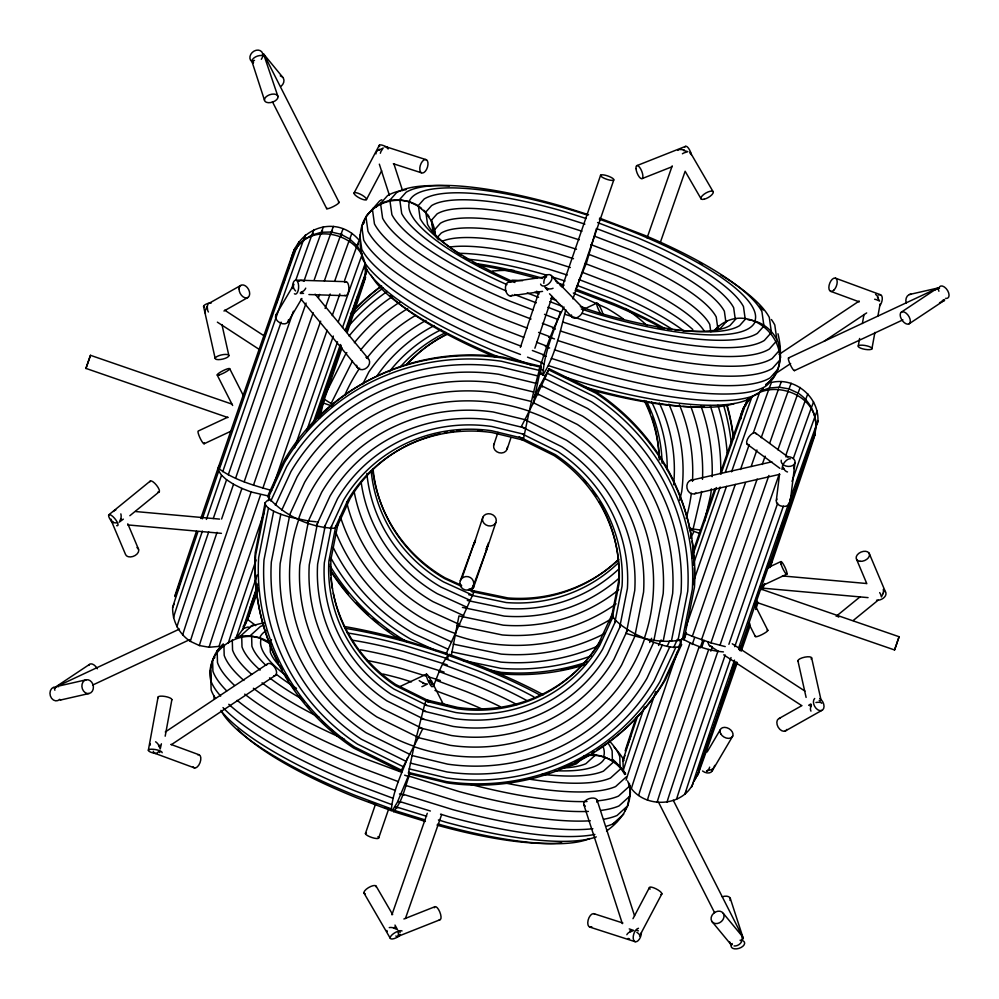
<?xml version="1.0" encoding="UTF-8"?>
<svg xmlns="http://www.w3.org/2000/svg" width="999" height="999" viewBox="0 0 999 999"><rect width="100%" height="100%" fill="white"/><g stroke="black" fill="none" stroke-linecap="round" stroke-linejoin="round"><path stroke-width="1.5" d="M344.205 626.473A192.57 47.877 19 0 1 400.786 639.135L447.24 653.483L447.989 658.841L403.983 645.242A172.839 42.969 19 0 0 347.302 632.941M673.226 800.199L743.318 938.298L742.344 939.622L741.782 935.801M161.401 743.805L160.265 748.925L158.092 744.18A7.018 3.909 56.3 0 0 155.594 741.782M321.803 406.506L321.778 406.893A181.668 0.949 -71 0 1 317.857 418.294M739.547 650.486A183.754 0.962 -71 0 1 740.571 647.514L738.598 648.189L750.461 613.723A193.656 1.011 -71 0 1 788.873 502.934M564.073 307.055C541.795 348.089 532.642 394.767 523.226 440.097L491.97 432.542A145.517 140.946 20.2 0 0 347.914 499.987L334.865 528.284C310.364 527.734 284.44 515.871 268.381 497.427L268.319 494.692L284.34 459.965A220.142 213.224 20.2 0 1 502.285 357.942L540.646 367.207L541.146 366.408L502.934 357.167A218.556 211.688 20.2 0 0 318.669 417.132M540.471 368.681L540.896 374.525L542.532 373.863A182.705 45.43 19 0 1 539.647 372.864M541.146 366.408L533.254 403.621M783.016 467.145L784.777 470.217A7.018 5.694 77.1 0 0 787.512 471.953M938.91 291.246A7.018 1.261 64.9 0 1 938.273 288.773L938.898 287.849A7.018 1.261 64.9 0 1 939.485 288.386M252.073 60.477L253.134 63.299M776.348 500.224L779.507 474.463M790.097 502.847L794.992 462.849M54.883 690.234A7.018 1.261 64.9 0 1 54.446 688.061L55.345 687.737M409.253 773.788L397.415 802.172L392.582 810.177L391.333 810.676C392.395 792.244 401.261 774.812 407.679 757.629M474.862 542.157L474.063 543.831M783.278 467.819L783.104 468.943L783.74 468.806M451.111 656.405L458.953 615.946L503.184 625.162A163.649 158.504 20.2 0 0 618.743 589.685M250.537 606.343C249.226 617.707 244.443 628.908 236.576 637.237A200.787 1.049 -71 0 1 257.18 574.999M740.521 419.418L741.495 413.286L747.602 399.225A191.483 0.999 -71 0 1 747.264 400.824M740.546 418.856C747.677 368.606 828.458 388.399 814.222 436.163A183.754 0.962 -71 0 1 772.202 561.513L770.104 564.36L767.894 565.272M679.495 639.922L681.543 644.767L679.77 646.665L663.786 681.306A219.131 212.25 20.2 0 1 446.853 782.866L408.579 773.613L408.554 772.464L413.961 746.665L424.55 704.982L455.806 712.537A145.517 140.946 20.2 0 0 599.875 645.104L612.924 616.795L612.337 613.848L599.338 642.02A143.931 139.41 20.2 0 1 456.855 708.716L425.749 701.198L424.95 703.721M207.193 306.193L207.642 310.339A7.018 4.645 60.6 0 0 208.429 311.988M630.157 785.464L630.357 792.881L627.597 804.869M175.849 595.491L176.311 592.732M250.487 607.23L249.076 615.496L245.105 623.975L246.528 620.042M361.725 228.858L362.187 226.136M760.014 391.346L769.317 388.024L771.44 382.467C794.892 376.76 819.317 397.09 817.906 421.191L815.883 426.448L814.247 436.101A183.754 0.962 -71 0 0 740.646 647.29M810.963 711.126A7.018 4.833 -56.9 0 1 810.451 708.229L811.438 704.894M155.045 753.396A7.018 1.911 10.4 0 1 148.351 750.261L158.067 697.177M165.185 736.201L171.878 699.625M858.253 345.966L859.627 338.474M862.362 323.501L864.01 314.51M871.902 348.876A7.018 1.911 10.4 0 0 862.587 345.192A7.018 1.911 10.4 0 0 860.738 348.201A7.018 1.911 10.4 0 0 871.902 348.876L874.912 332.392M877.934 315.909L880.119 303.921M120.092 520.841L121.091 517.432A7.018 4.783 -84.9 0 0 120.829 513.873M316.233 521.79L308.529 520.979L299.775 565.109A172.839 167.407 20.2 0 0 376.835 716.932L418.431 737.487L401.436 770.142L400.587 771.265L353.534 748.001A219.53 212.637 20.2 0 1 255.657 555.169L265.559 505.257L265.147 502.697L267.257 500.649L270.617 499.625M634.815 636.188L643.568 592.07A172.839 167.407 20.2 0 0 566.495 440.247L524.912 419.692L521.266 426.685L561.775 446.715A163.649 158.504 20.2 0 1 634.752 590.459L626.223 633.441C644.105 638.861 663.86 644.367 682.417 639.335L684.515 637.287L694.455 587.212A220.829 213.886 20.2 0 0 595.991 393.244L548.788 369.905L549.075 368.718L596.128 391.97A219.53 212.637 20.2 0 1 691.645 538.286M265.147 502.697L255.207 552.772A220.829 213.886 20.2 0 0 278.084 662.1M265.559 505.257L268.469 508.166L258.654 557.617A215.722 208.941 20.2 0 0 354.832 747.102L401.436 770.142M268.469 508.166L273.664 511.238L263.998 559.927A209.665 203.072 20.2 0 0 357.48 744.093L403.384 766.782M273.664 511.238L280.794 514.248L271.328 561.962A201.773 195.429 20.2 0 0 361.301 739.198L406.268 761.425M280.794 514.248L289.385 516.995L280.145 563.573A192.57 186.526 20.2 0 0 366.009 732.717L409.915 754.42M317.769 521.953L309.253 564.934A163.649 158.504 20.2 0 0 382.217 708.678L422.727 728.708L418.431 737.487M325.362 525.137L317.62 564.135A155.744 150.849 20.2 0 0 387.063 700.948L423.926 719.168M331.593 526.098L324.325 562.762A149.688 144.992 20.2 0 0 391.071 694.255L425.786 711.413M335.789 526.186L328.896 560.914A145.879 141.296 20.2 0 0 393.943 689.06L426.885 705.344M337.899 524.113L331.044 558.716A144.58 140.035 20.2 0 0 395.504 685.714L428.321 701.935M560.589 311.9C553.371 332.33 543.98 353.309 542.907 375.062L545.804 375.986M542.907 375.062C555.157 355.756 560.139 331.855 565.796 309.715M611.463 617.37L618.618 581.268A144.58 140.035 20.2 0 0 604.333 511.063M612.175 618.406L619.068 583.666A145.879 141.296 20.2 0 0 554.02 455.532L521.078 439.248M614.797 622.777L622.065 586.113A149.688 144.992 20.2 0 0 555.319 454.632L519.218 436.788M619.68 627.434L627.409 588.423A155.744 150.849 20.2 0 0 557.966 451.623L522.477 434.078M653.945 640.172L663.186 593.606A192.57 186.526 20.2 0 0 577.322 424.45L533.429 402.747L548.788 369.905M663.199 641.146L672.664 593.431A201.773 195.429 20.2 0 0 582.692 416.196L537.724 393.968M671.378 641.321L681.031 592.632A209.665 203.072 20.2 0 0 587.549 408.466L541.658 385.776M677.921 640.709L687.737 591.258A215.722 208.941 20.2 0 0 591.558 401.773L544.954 378.746M682.417 639.335L692.319 589.41A219.53 212.637 20.2 0 0 594.43 396.578L547.377 373.326M159.565 746.678L159.852 745.192L159.091 745.704M520.454 354.47L493.543 344.18A215.722 53.634 19 0 1 362.45 258.828C358.616 241.983 357.767 221.766 372.465 209.653C385.065 198.838 404.183 197.14 418.381 205.831L420.154 218.556A172.839 42.969 19 0 0 514.91 282.505M777.984 333.778C782.229 351.286 782.429 373.401 765.634 384.515M223.314 643.893C213.486 652.497 209.053 666.021 211.326 678.821M606.518 830.993C622.24 820.092 635.801 800.474 627.597 780.906M474.325 543.081L482.867 517.232M446.091 653.858L473.976 592.007L474.188 591.096L470.005 589.198M290.871 261.014C302.685 210.202 383.429 237.924 362.038 285.327M694.804 779.682L698.538 772.876L700.599 763.785M220.679 696.091A219.131 54.483 19 0 1 210.739 680.469C203.596 647.489 247.315 622.702 272.203 644.83M551.348 358.379L588.673 370.254A218.556 54.346 19 0 0 765.746 386.188C806.318 352.26 749.912 292.757 714.71 330.057M290.796 261.214C296.228 228.321 336.263 213.386 359.141 240.197L357.005 245.742L362.287 254.108M319.83 417.757L323.289 403.009L331.968 406.006M323.289 403.459L324.325 399.013M331.993 406.456L332.692 403.434M367.083 269.405L361.888 285.527M679.645 500.449L681.73 491.533A171.104 165.734 20.2 0 0 668.893 404.133M688.973 528.109L693.106 528.995L701.186 494.455A190.834 184.84 20.2 0 0 701.548 491.458M704.47 521.49L710.676 494.942A200.137 193.843 20.2 0 0 711.363 488.898M693.88 781.543L698.526 772.926L700.736 763.386M400.587 771.265L400.874 770.079M488.174 543.231A7.018 6.793 20.2 0 1 488.199 545.017L486.151 548.938L487.5 546.965A7.018 3.571 19.2 0 0 487.225 545.941M205.444 313.374A7.018 4.833 -56.9 0 1 205.282 310.289L207.692 305.532M883.303 589.422A7.018 4.783 -84.9 0 1 883.266 593.031L881.443 596.915L880.519 594.043A7.018 2.148 50.8 0 0 879.657 592.607M227.897 417.545L85.951 368.406L90.472 355.307L231.88 404.096M90.472 355.307L85.914 368.544M60.789 699.725L60.452 700.074A7.018 1.261 64.9 0 1 59.903 699.812M385.239 807.592A183.117 45.529 19 0 0 392.582 810.177L393.431 811.588C402.772 801.398 405.144 786.176 409.94 773.438M474.475 542.395L475.536 540.147M487.999 545.666L488.199 545.017M756.093 602.185L894.542 649.962L899.112 636.738L761.425 589.235M520.367 347.402L539.06 291.658M493.756 444.955L497.964 432.405M553.071 288.261A7.018 6.031 18.5 0 1 549.65 288.898L547.677 289.136L546.166 287.899M534.877 348.214L552.197 296.516M507.23 448.813L510.964 437.662M487.599 547.065L495.854 522.502A7.018 6.031 18.5 0 0 488.186 513.736A7.018 6.031 18.5 0 0 484.04 523.351A7.018 6.031 18.5 0 0 495.854 522.502M220.454 464.473L218.356 467.32L218.719 470.991L207.48 503.771A193.656 1.011 -71 0 0 202.322 518.843M218.719 470.991L221.528 475.224L210.002 508.803A202.735 1.061 -71 0 0 206.381 519.418M221.528 475.224L226.573 479.757L214.835 513.998A210.439 1.099 -71 0 0 213.274 518.556M221.616 519.005L233.529 484.253L226.573 479.757M233.529 484.253L241.908 488.424L229.895 523.488A219.805 1.149 -71 0 0 190.372 641.37L199.4 645.554L209.203 647.265L219.106 646.378A215.147 1.124 -71 0 1 257.792 530.981L264.236 512.212M269.68 496.316L251.161 491.97L239.098 527.122A220.816 1.149 -71 0 0 199.4 645.554M260.627 494.667L248.626 529.682A219.218 1.136 -71 0 0 209.203 647.265M268.194 500.649L269.181 497.764M321.965 403.396L323.426 399.138M365.422 833.553L375.512 804.183M419.18 680.581A7.018 1.748 19 0 0 423.126 682.729L422.902 683.378L427.46 684.053L423.376 686.088A7.018 1.211 -26.9 0 1 421.878 686.663M562.137 287.213L600.611 175.212M378.721 837.911L388.349 809.914M572.914 298.901L613.773 179.982A7.018 1.748 19 0 0 604.782 175.112A7.018 1.748 19 0 0 603.034 177.697A7.018 1.748 19 0 0 613.773 179.982M677.534 651.585L670.104 673.251A215.147 1.124 -71 0 0 631.418 788.648C646.753 808.728 683.066 806.53 693.368 782.854M680.993 641.483L681.992 638.598C694.692 645.729 708.828 650.774 723.413 651.897M690.097 642.856L678.096 677.871A219.218 1.136 -71 0 0 638.673 795.454M699.2 646.578L687.15 681.73A220.816 1.149 -71 0 0 647.439 800.162M708.678 649.487L696.653 684.54A219.805 1.149 -71 0 0 657.13 802.434M717.881 651.385L705.956 686.138A216.271 1.124 -71 0 0 667.07 802.135M725.199 655.007L714.435 686.4A210.439 1.099 -71 0 0 676.598 799.275M731.018 657.567L721.503 685.302A202.735 1.061 -71 0 0 685.052 794.043L686.088 791.345M734.502 660.127L726.685 682.929A193.656 1.011 -71 0 0 691.857 786.8M770.104 564.36L772.14 561.713A183.754 0.962 -71 0 1 770.167 567.457M271.678 490.521C253.634 485.339 234.765 480.182 219.393 469.031L231.256 434.565A193.656 1.011 -71 0 1 292.207 259.665L296.503 247.789M222.752 471.653L234.902 436.351A202.735 1.061 -71 0 1 298.713 253.259L303.109 241.096M228.272 474.8L240.672 438.786A210.439 1.099 -71 0 1 281.106 322.115M235.589 478.259L248.164 441.708A216.271 1.124 -71 0 1 293.419 311.213M244.193 481.793L256.88 444.917A219.805 1.149 -71 0 1 306.106 303.047M253.496 485.164L266.221 448.201A220.816 1.149 -71 0 1 313.199 312.737M262.874 488.136L275.537 451.323A219.218 1.136 -71 0 1 320.679 321.154M272.677 487.612L284.216 454.083A215.147 1.124 -71 0 1 327.148 330.244M317.994 414.96L321.428 404.97L321.778 406.893L319.143 409.528L319.805 407.567L321.84 406.693A181.668 0.949 -71 0 0 342.033 347.714M685.988 626.96L696.528 596.353A215.147 1.124 -71 0 1 735.289 484.453M725.237 646.59L710.951 642.856L692.344 636.338L705.007 599.525A219.218 1.136 -71 0 1 745.491 482.692M701.535 639.76L714.26 602.809A220.816 1.149 -71 0 1 757.142 479.083M710.951 642.856L723.638 605.981A219.805 1.149 -71 0 1 768.905 475.462M719.942 645.379L732.517 608.841A216.271 1.124 -71 0 1 779.307 473.938M728.883 644.305L740.284 611.176A210.439 1.099 -71 0 1 777.672 503.246M734.752 646.678L746.403 612.849A202.735 1.061 -71 0 1 783.366 506.156M896.702 643.843L894.542 649.962M896.952 642.856L899.112 636.738M462.325 577.11L474.238 542.907M473.426 587.787L487.325 547.889M391.908 914.784L427.272 813.298M389.26 927.609A7.018 3.571 19.2 0 1 392.445 927.621L397.44 929.545L394.992 925.062M394.193 928.046L394.505 927.134L395.229 928.421M405.432 918.506L441.695 814.447M647.077 237.912L672.202 165.846M684.34 150.087L683.466 150.449L687.824 151.661L684.015 152.897A7.018 2.547 -30.2 0 0 682.404 153.771M660.114 243.069L685.139 171.254L701.123 198.926M311.388 236.313L306.905 248.726A210.439 1.099 -71 0 0 295.879 279.895M320.791 233.803L316.233 246.391A216.271 1.124 -71 0 0 304.121 280.644M330.657 233.704L326.061 246.416A219.805 1.149 -71 0 0 314.26 279.77M340.322 236.051L335.714 248.788A220.816 1.149 -71 0 0 324.375 280.856M349.126 240.659L344.543 253.346A219.218 1.136 -71 0 0 334.752 280.981M356.468 247.228L351.935 259.777A215.147 1.124 -71 0 0 344.618 280.419M361.85 255.307L357.392 267.657A208.853 1.086 -71 0 0 338.299 321.828M364.91 264.335L360.539 276.448A200.787 1.049 -71 0 0 342.532 327.522M365.434 273.726L361.163 285.539A191.483 0.999 -71 0 0 345.304 330.494M745.454 404.857L741.196 416.67A191.483 0.999 -71 0 0 720.941 474.188M751.623 397.777L747.252 409.89A200.787 1.049 -71 0 0 725.286 472.302M759.577 392.545L755.107 404.907A208.853 1.086 -71 0 0 731.555 471.84M768.768 389.498L764.235 402.06A215.147 1.124 -71 0 0 753.184 433.304M778.596 388.848L774.013 401.536A219.218 1.136 -71 0 0 761.213 437.724M788.361 390.646L783.765 403.384A220.816 1.149 -71 0 0 769.817 442.832M797.414 394.767L792.831 407.48A219.805 1.149 -71 0 0 777.884 449.787M805.132 400.936L800.586 413.524A216.271 1.124 -71 0 0 785.888 455.157M811.001 408.716L806.518 421.128A210.439 1.099 -71 0 0 793.406 458.241M814.61 417.594L810.214 429.757A202.735 1.061 -71 0 0 792.032 481.331M815.708 426.948L811.413 438.836A193.656 1.011 -71 0 0 789.909 499.95M473.289 586.001A7.018 6.793 20.2 0 0 465.834 576.56A7.018 6.793 20.2 0 0 461.301 587.412A7.018 6.793 20.2 0 0 473.289 586.001L487.337 547.564M460.327 580.644L474.775 541.371M782.654 465.347L781.93 469.33M296.678 247.29L303.446 240.185L305.507 234.79M303.446 240.185L311.85 235.052L313.961 229.57M190.372 641.37C179.158 634.015 172.34 621.053 172.652 607.642L174.163 603.696M311.85 235.052L321.353 232.268L323.489 226.698M321.353 232.268L331.268 232.018L333.429 226.398M331.268 232.018L340.959 234.315L343.119 228.671M357.005 245.742L349.737 238.998L351.885 233.379M236.576 637.237L237.612 634.552M644.392 706.98A200.787 1.049 -71 0 0 623.289 770.679L622.976 760.739L624.987 755.519M769.317 388.024L779.208 387.187L781.355 381.581M779.208 387.187L788.998 388.911L791.158 383.279M815.883 426.448C816.133 413.111 809.19 400.349 798.039 393.082L800.187 387.462M805.694 399.4L807.829 393.831M811.463 407.455L813.573 401.96M814.934 416.683L817.007 411.301A202.735 1.061 -71 0 1 816.633 412.987M433.116 686.725C437.974 675.836 441.083 663.249 449.15 654.295L483.279 667.02A190.834 47.453 19 0 1 543.344 694.742M268.381 497.427L284.365 462.774A219.131 212.25 20.2 0 1 501.311 361.226L539.572 370.467M270.791 501.061L286.638 466.72A215.597 208.816 20.2 0 1 500.062 366.795L537.999 375.961M275.374 505.344L290.984 471.503A209.765 203.172 20.2 0 1 498.651 374.288L536.026 383.316M281.818 509.989L297.128 476.823A202.048 195.704 20.2 0 1 497.152 383.179L533.791 392.033M289.698 514.685L304.633 482.292A192.969 186.9 20.2 0 1 495.679 392.869L531.456 401.511M307.505 522.952L321.666 492.27A173.239 167.795 20.2 0 1 493.169 411.975L527.072 420.167M316.233 525.961L330.02 496.078A163.936 158.791 20.2 0 1 492.32 420.104L525.337 428.072M324.038 527.934L337.512 498.738A155.869 150.974 20.2 0 1 491.82 426.498L524.063 434.29M330.394 528.721L343.606 500.074A149.588 144.892 20.2 0 1 491.695 430.744L523.351 438.399M337.138 526.648L350.137 498.476A143.931 139.41 20.2 0 1 435.314 434.915M408.579 773.613L409.203 772.252M609.54 621.853L612.15 616.196M612.924 616.795L615.834 620.604L602.622 649.25A149.588 144.892 20.2 0 1 454.52 718.581L422.877 710.926M615.834 620.604L620.866 624.999L607.392 654.183A155.869 150.974 20.2 0 1 453.084 726.423L420.841 718.631M620.866 624.999L627.672 629.682L613.873 659.565A163.936 158.791 20.2 0 1 451.585 735.551L418.569 727.572M627.672 629.682L635.789 634.34L621.628 665.034A173.239 167.795 20.2 0 1 450.124 745.316L416.221 737.125M649.687 642.482L651.623 638.286M679.77 646.665C670.916 648.701 662.05 644.892 653.696 642.345L638.748 674.737A192.969 186.9 20.2 0 1 447.714 764.16L411.938 755.519M658.591 645.441L661.126 639.947M662.275 645.142L646.965 678.309A202.048 195.704 20.2 0 1 446.94 771.952L410.302 763.099M667.182 646.266L669.767 640.646M669.792 646.852L654.183 680.694A209.765 203.172 20.2 0 1 446.516 777.909L409.14 768.88M673.613 647.614L677.409 639.397M675.761 647.377L659.927 681.718A215.597 208.816 20.2 0 1 446.491 781.63L408.554 772.464M678.396 647.352L680.943 641.82M681.543 644.767L665.509 679.507A220.142 213.224 20.2 0 1 597.015 749.999M263.149 55.757L263.948 54.358A7.018 1.211 -26.9 0 0 262.412 54.483M178.609 587.787L176.786 591.72L178.534 587.986M811.95 441.046L814.247 436.101L811.438 442.095M381.83 199.713A215.597 53.609 19 0 0 379.645 200.936L366.483 216.046L362.425 224.775L364.435 222.515M624.687 811.126L626.435 807.367M939.522 302.722L944.38 300.449L944.592 299.413M533.728 397.49L549.075 368.718M524.912 419.692L533.429 402.747M323.926 397.227L345.092 355.144A201.773 195.429 20.2 0 1 346.853 352.622M333.566 404.832L331.094 403.509L352.41 361.114M362.562 384.478L368.831 372.003A172.839 167.407 20.2 0 1 425.974 320.454M690.596 538.211L694.043 531.368L699.7 533.466M379.558 149.263L379.121 150.125L383.204 147.977L380.931 151.523A7.018 3.684 -72.1 0 0 380.369 153.259M354.071 192.994L379.308 145.267M366.446 199.575A7.018 1.898 27.9 0 0 357.979 193.207A7.018 1.898 27.9 0 0 356.356 196.066A7.018 1.898 27.9 0 0 366.446 199.575L381.668 170.804M632.979 918.68L649.362 887.699M639.797 935.588L661.875 893.83M575.849 288.823L586.538 262.837L596.44 228.534L634.215 242.982A163.649 40.684 19 0 1 733.666 307.729L735.227 318.906M706.568 770.978L711.525 769.592A7.018 5.657 -39.5 0 0 712.911 768.406M276.111 314.598L292.545 286.738M287.899 322.178L301.885 298.464M707.142 751.972L720.304 729.657M712.312 770.704L732.742 736.076M54.858 687.999L57.405 686.413A7.018 3.909 56.3 0 1 58.654 686.713M243.144 626.523L244.955 624.375M745.604 404.458L751.922 396.953M123.364 519.118L119.181 522.19M366.483 216.046L373.489 208.167A219.131 54.483 19 0 1 376.923 206.343M372.689 208.754L380.631 203.384L387.487 195.679A209.765 52.16 19 0 1 406.181 189.66M380.631 203.384L389.772 200.287L396.491 192.732A202.048 50.237 19 0 1 449.363 186.001M389.772 200.287L399.475 199.7L406.044 192.32A192.969 47.977 19 0 1 562.375 206.393L588.586 214.723M399.475 199.7L409.091 201.648L417.957 205.994L424.175 199.001A173.239 43.069 19 0 1 564.535 211.638L586.126 218.506M434.802 232.605L431.131 220.579L425.474 212.45L431.531 205.644A163.936 40.759 19 0 1 564.348 217.607L584.877 224.126M431.131 220.579L437.038 213.936A155.869 38.761 19 0 1 563.324 225.299L581.942 231.219M434.528 229.82L440.334 223.301A149.588 37.188 19 0 1 561.525 234.203L579.195 239.822M437.362 237.4L441.183 233.104A145.517 36.176 19 0 1 559.078 243.719L576.523 249.263M714.635 330.457L718.493 326.111M726.76 321.216L720.853 327.859A155.869 38.761 19 0 1 711.588 331.431M736.076 318.669L730.032 325.474A163.936 40.759 19 0 1 682.067 330.569M745.828 318.644L739.61 325.624A173.239 43.069 19 0 1 599.25 312.999L581.967 307.505M763.948 325.986L757.392 333.366A192.969 47.977 19 0 1 601.048 319.293L582.117 313.274M771.091 332.854L764.372 340.409A202.048 50.237 19 0 1 600.674 325.686L564.885 314.298M776.273 341.283L769.417 348.988A209.765 52.16 19 0 1 599.475 333.703L562.961 322.09M779.133 350.686L772.177 358.516A215.597 53.609 19 0 1 597.514 342.794L560.464 331.019M779.495 360.439L772.477 368.331A219.131 54.483 19 0 1 594.942 352.347L557.554 340.459M752.984 395.592L751.036 397.789A208.204 51.761 19 0 1 582.355 382.605L563.436 376.598M777.322 369.855L770.279 377.759A220.142 54.733 19 0 1 591.932 361.713L554.445 349.8M763.149 388.561L759.178 393.019A214.485 53.334 19 0 1 585.414 377.372L548.463 365.634M943.83 299.8L941.645 301.473M935.039 289.985L938.898 287.849M766.121 385.214L772.751 378.309M738.81 649.275L740.571 647.514M216.933 650.986L222.402 646.028M212.625 659.565L214.822 657.579M235.289 637.599L240.522 636.013L250.986 626.535A201.773 50.162 19 0 1 264.173 622.914M240.522 636.013L250.162 635.751L260.377 626.498A192.57 47.877 19 0 1 263.886 625.187M271.503 639.747L268.281 642.669L259.628 638.024L250.162 635.751M625.037 773.276C617.02 759.814 600.262 752.934 585.027 756.043L576.51 763.736A163.649 40.684 19 0 1 566.008 766.645M624.762 774.525C618.993 763.661 607.629 756.58 595.579 754.932L585.901 763.698A172.839 42.969 19 0 1 562.012 768.019M613.698 761.862L603.483 771.116A192.57 47.877 19 0 1 542.057 774.3M620.941 768.581L610.476 778.046A201.773 50.162 19 0 1 530.032 779.257M626.286 776.897L615.609 786.563A209.665 52.135 19 0 1 503.696 782.679M629.358 786.25L618.518 796.078A215.722 53.634 19 0 1 597.202 800.886M629.957 796.016L619.018 805.931A219.53 54.583 19 0 1 600.774 810.439M628.046 805.506L617.07 815.459A220.829 54.908 19 0 1 603.633 819.255M606.718 826.136A219.53 54.583 19 0 0 612.799 824L623.751 814.085M808.653 705.294L810.851 703.945M108.779 514.86L150.175 481.131M129.845 515.721L159.291 491.733M836.163 616.321L860.314 596.64M853.208 620.504L878.196 600.149M120.38 520.217L121.553 519.293L120.742 519.218M218.594 466.995L219.393 469.031M300.374 292.682L303.546 290.996A7.018 5.657 -39.5 0 0 305.719 288.149M56.081 686.663L89.336 664.51M165.272 731.992L267.307 664.048M171.353 744.68L275.774 675.137M779.133 354.358L859.215 301.036M878.308 297.652L877.497 297.365L879.62 301.086L876.36 299.663A7.018 1.911 10.4 0 0 874.637 299.238M773.913 374.687L790.659 363.536M824.15 341.233L866.67 312.912M901.398 312.1L935.713 289.26M909.102 323.813A7.018 3.909 56.3 0 0 906.168 313.199A7.018 3.909 56.3 0 0 900.474 316.87A7.018 3.909 56.3 0 0 909.102 323.813L944.455 300.312M612.762 824.1L617.357 821.178M626.848 934.714A7.018 3.946 -17.9 0 1 628.796 932.542L633.703 930.469L629.233 928.908M938.386 287.824L937.287 288.511L938.273 288.049M240.796 285.414L208.791 303.471A7.018 4.645 60.6 0 0 207.892 304.32M223.951 311.014L247.952 297.465M779.133 718.456L801.935 705.594M785.139 731.081L821.727 710.451M811.138 705.544L810.089 706.118L810.763 706.555M706.967 771.141L709.14 768.693A7.018 3.109 -88.2 0 0 709.627 767.157M227.834 417.17L198.214 431.044A7.018 1.261 64.9 0 0 200.749 439.423A7.018 1.261 64.9 0 0 204.32 442.719M204.108 443.768L230.906 431.218M584.103 309.078L596.753 303.159M54.446 688.061L54.495 687.874M788.561 357.917L936.825 288.499M60.714 699.974L89.073 693.506A7.018 5.694 77.1 0 0 91.771 682.255A7.018 5.694 77.1 0 0 82.093 684.165A7.018 5.694 77.1 0 0 89.073 693.506M92.607 685.089L189.56 639.697M794.442 370.641L902.896 319.867M400.087 686.5L426.473 674.163M768.081 567.569L780.781 561.625M760.139 586.663L786.937 574.125M58.217 685.814L179.42 629.095M297.69 281.368L299.35 280.707A7.018 5.657 -39.5 0 1 304.083 281.206M636.688 165.709L685.414 146.403M642.195 178.571L671.753 166.858M403.896 918.993L435.164 906.617M397.39 936.625L440.035 919.742M909.502 294.493L937.437 288.124M690.471 480.382L771.865 461.813M694.68 493.743L779.832 474.313M59.753 685.801L86.226 679.782M303.571 293.369L300.374 293.444M509.29 282.005L545.691 276.86M510.264 295.941L542.544 291.371M583.728 756.193L585.027 756.043M587.312 755.169L595.579 754.932M295.891 280.132L346.141 281.681M308.916 294.555L345.442 295.679M298.713 280.994L299.35 280.707M301.036 292.445L302.447 292.52L302.023 292.02M252.285 60.989L251.823 60.19M135.727 511.55L219.605 519.105M782.429 575.936L866.308 583.491M127.772 524.912L221.428 533.341M883.266 593.031L883.054 593.693M762.025 588.086L868.056 597.627M693.106 528.995L701.073 530.157M748.001 319.78C763.336 321.054 776.61 333.079 779.969 348.027M289.385 516.995L308.529 520.979M470.454 590.134L507.917 597.939A145.879 141.296 20.2 0 0 618.793 559.428M471.328 591.52L507.142 598.975A144.58 140.035 20.2 0 0 618.144 559.752M468.756 594.742L506.218 602.547A145.879 141.296 20.2 0 0 618.219 562.961M467.307 600.486L505.207 608.379A149.688 144.992 20.2 0 0 618.743 569.08M462.437 607.404L504.17 616.096A155.744 150.849 20.2 0 0 618.706 578.483M456.905 625.499L502.31 634.964A172.839 167.407 20.2 0 0 616.058 603.821M453.221 644.105L501.136 654.095A192.57 186.526 20.2 0 0 605.332 633.191M451.823 651.885L500.924 662.112A201.773 195.429 20.2 0 0 598.713 645.666M463.012 660.439L500.974 668.356A209.665 203.072 20.2 0 0 591.271 655.844M486.326 669.268L501.286 672.377A215.722 208.941 20.2 0 0 587.325 661.937M494.293 672.352L501.848 673.925A219.53 212.637 20.2 0 0 585.664 664.51M447.14 664.822L404.27 651.585A163.649 40.684 19 0 0 353.034 640.309M444.093 672.077L403.633 659.577A155.744 38.724 19 0 0 360.514 649.8M425.649 675.948L402.135 668.693A149.688 37.213 19 0 0 366.72 660.401M428.583 676.86L440.347 680.494M411.476 681.88L399.85 678.296A145.879 36.276 19 0 0 383.004 674.013M409.153 776.148L458.941 791.52A219.53 54.583 19 0 0 588.374 811.425M406.094 785.539L456.056 800.961A220.829 54.908 19 0 0 590.322 820.778M402.947 794.217L452.734 809.602A219.53 54.583 19 0 0 592.857 828.72M399.475 793.893L403.808 795.229M399.9 801.61L430.369 811.013M440.522 814.148L449.225 816.845A215.722 53.634 19 0 0 594.904 834.427M397.714 801.535L400.699 802.459M397.19 807.192L426.623 816.283M438.399 819.929L445.766 822.202A209.665 52.135 19 0 0 596.303 836.875M394.842 806.905L397.739 807.804M394.98 810.601L424.725 819.792M438.111 823.925L442.582 825.299A201.773 50.162 19 0 0 589.697 838.536M393.431 811.588L425.374 821.453M436.988 825.049L439.897 825.936A192.57 47.877 19 0 0 561.688 842.831M573.513 258.704L556.143 253.184A143.931 35.789 19 0 0 441.908 241.433M570.342 267.495L552.922 261.95A144.942 36.039 19 0 0 449.6 247.053M567.257 275.037L549.65 269.443A148.476 36.913 19 0 0 459.016 253.321M552.222 276.935L565.047 281.019M556.893 282.792L564.185 285.115M560.189 285.614L563.049 286.526M386.7 146.99L426.461 159.79A7.018 3.684 -72.1 0 1 425.387 171.204A7.018 3.684 -72.1 0 1 419.83 167.832A7.018 3.684 -72.1 0 1 426.461 159.79M393.344 163.749L421.328 172.765M594.018 913.723L622.901 923.026M589.71 927.06L635.152 941.707M631.256 931.18L629.982 930.756L630.269 931.63M423.126 682.729L423.788 682.966M835.451 278.159L880.531 294.755M830.619 291.321L859.265 301.86M170.904 744.405L198.664 754.62M155.257 753.471L194.693 767.994M445.467 658.753L477.797 670.804A171.104 42.545 19 0 1 533.916 696.877M442.582 664.298L474.075 676.036A162.025 40.285 19 0 1 527.21 700.736M439.235 671.59L470.029 683.066A154.308 38.362 19 0 1 516.87 704.57M435.664 680.144L465.921 691.42A148.476 36.913 19 0 1 499.999 706.518M434.952 690.434L462.05 700.524A144.942 36.039 19 0 1 481.68 708.865M441.595 703.408L448.713 706.056M401.735 772.314L365.072 758.641A218.556 54.346 19 0 1 244.718 694.13M398.364 781.63L361.551 767.906A220.142 54.733 19 0 1 237.15 700.361M395.429 790.496L358.703 776.81A219.131 54.483 19 0 1 228.783 704.27M393.131 798.313L356.73 784.739A215.597 53.609 19 0 1 222.989 707.579M391.62 804.545L355.756 791.171A209.765 52.16 19 0 1 222.015 712.025M391.009 808.753L355.844 795.654A202.048 50.237 19 0 1 220.941 710.389M391.333 810.676L357.005 797.889A192.969 47.977 19 0 1 237.575 729.108M546.828 288.212L547.852 288.599M599.537 218.082L644.892 235.414A192.57 47.877 19 0 1 761.925 311.613L763.798 325.025M597.577 222.565L638.423 238.199A172.839 42.969 19 0 1 743.468 306.581L745.242 319.293M594.455 236.164L629.72 249.638A155.744 38.724 19 0 1 724.375 311.263L725.848 321.853M590.821 244.568L625.262 257.73A149.688 37.213 19 0 1 716.221 316.958L717.881 328.846M588.486 254.221L621.116 266.683A145.879 36.276 19 0 1 709.765 324.413L710.789 331.755M585.089 263.499L617.582 275.911A144.58 35.952 19 0 1 704.183 330.956M582.28 272.302L614.909 284.765A145.879 36.276 19 0 1 692.806 329.52M578.821 279.495L613.261 292.657A149.688 37.213 19 0 1 684.303 331.231M577.497 285.552L612.762 299.026A155.744 38.724 19 0 1 671.703 328.921M575.661 289.011L613.436 303.471A163.649 40.684 19 0 1 664.485 328.359M575.137 290.334L615.247 305.657A172.839 42.969 19 0 1 661.7 327.797M536.463 291.246L539.273 292.32M527.222 292.969L538.561 297.302M549.9 301.636L562.662 306.518M514.51 294.505L536.288 302.834M547.914 307.267L560.976 312.262M533.004 309.952L510.014 301.174A209.665 52.135 19 0 1 382.605 218.207L380.644 204.183M544.505 314.348L557.442 319.293M531.043 319.006L505.544 309.253A215.722 53.634 19 0 1 374.45 223.901L372.465 209.653M542.37 323.326L553.696 327.66M552.522 328.022L555.344 329.108M527.147 328.059L501.398 318.219A219.53 54.583 19 0 1 367.994 231.356L365.984 216.97M538.586 332.43L550.024 336.8M549.113 337.287L551.947 338.374M523.688 337.312L497.877 327.435A220.829 54.908 19 0 1 363.673 240.06L361.663 225.637M536.6 342.245L546.64 346.079M545.317 346.378L549.612 348.027M520.929 346.129L495.192 336.301A219.53 54.583 19 0 1 361.788 249.425L359.777 235.052M532.367 350.499L543.806 354.87M543.156 355.357L545.978 356.431M527.534 357.167L541.708 362.587M541.096 362.937L544.005 364.048M531.843 365.384L493.044 350.562A209.665 52.135 19 0 1 365.634 267.595L365.247 264.797M539.248 368.643L543.543 370.279M499.537 357.217L493.731 354.995A201.773 50.162 19 0 1 371.116 275.162M241.908 488.424L251.161 491.97M635.789 634.34L653.696 642.345M732.005 944.754A7.018 1.211 -26.9 0 1 731.218 944.829L730.394 943.331L730.881 944.305M685.376 633.391L692.344 636.338M690.234 529.645L694.043 531.368M573.326 293.019L606.643 308.192A190.834 184.84 20.2 0 1 623.651 319.205M461.638 585.389L444.917 577.772A145.517 140.946 20.2 0 1 372.639 469.592M461.501 586.326L444.855 578.733A143.931 139.41 20.2 0 1 373.039 468.706M468.431 589.485L473.976 592.007M472.727 595.204L443.506 581.893A144.942 140.384 20.2 0 1 371.191 471.078M470.492 600.474L440.959 587.025A148.476 143.819 20.2 0 1 366.858 473.339M467.445 607.454L437.387 593.768A154.308 149.463 20.2 0 1 361.101 481.793M463.786 615.684L433.042 601.673A162.025 156.93 20.2 0 1 354.096 491.308M459.777 624.575L428.221 610.214A171.104 165.734 20.2 0 1 346.616 501.998M451.76 641.982L418.444 626.81A190.834 184.84 20.2 0 1 335.564 531.718M448.301 649.3L414.16 633.753A200.137 193.843 20.2 0 1 333.167 547.39M435.789 650.549L410.676 639.123A208.204 201.661 20.2 0 1 330.719 557.617M788.998 388.911L798.039 393.082M539.76 385.564L542.494 386.925M431.331 702.097L395.641 684.452A145.879 141.296 20.2 0 1 333.304 593.294M340.959 234.315L349.737 238.998M324.55 399.4L331.094 403.509M547.552 290.222L544.692 286.85M224.688 310.177L264.872 336.351M732.267 643.781L804.919 691.083M205.282 310.289L205.494 309.64M217.37 322.153L258.791 349.126M709.49 645.579L718.543 651.473M723.726 654.845L801.398 705.419M755.856 433.254L787.999 456.955M747.102 444.155L779.907 468.344M247.777 619.592L255.095 624.987M419.443 206.718L421.566 208.479M423.688 210.24L425.824 212L427.547 224.375A163.649 40.684 19 0 0 461.288 255.319M425.474 212.45L417.957 205.994M551.361 275.537L582.442 307.617M549.512 293.768L572.19 317.195M264.335 56.306L277.997 96.628A7.018 3.946 -17.9 0 1 268.294 102.697A7.018 3.946 -17.9 0 1 267.407 95.829A7.018 3.946 -17.9 0 1 277.997 96.628M263.973 54.908L264.598 55.607M711.788 921.328L731.218 944.829M723.326 913.411A7.018 5.657 -39.5 0 1 717.27 923.526A7.018 5.657 -39.5 0 1 712.087 915.171A7.018 5.657 -39.5 0 1 723.326 913.411L741.558 935.451M282.829 77.385L263.948 54.433M315.097 294.156L368.494 358.916M300.924 299.013L357.779 367.969M427.397 214.236L428.971 216.483M713.049 191.596L690.072 152.06A7.018 2.547 -30.2 0 1 690.122 153.534M376.223 886.3L392.657 914.56M363.948 893.019L390.209 938.198M767.856 630.419L754.495 604.095A173.926 0.912 -71 0 1 759.053 590.909M748.363 622.777L755.319 636.463M658.603 802.372L714.597 912.711M263.948 54.358L339.136 202.447M272.44 101.786L326.748 208.754M431.481 680.881L443.481 704.52M229.67 368.643L243.569 396.016M217.195 375.025L232.642 405.482M869.118 553.184L885.551 592.12M856.593 559.415L866.832 583.691M127.81 523.813L138.586 549.363M111.139 520.367L125.524 554.445A7.018 4.608 -22.9 0 0 135.202 555.456A7.018 4.608 -22.9 0 0 136.963 547.527M730.244 943.718L729.595 941.757M743.281 938.448L730.244 898.251M434.09 227.547L431.343 219.842L433.029 231.943M393.918 163.923L402.56 190.634M597.09 800.112L634.552 915.808M379.333 164.161L389.323 195.03M583.791 804.582L622.352 923.638M252.21 62.288L264.473 100.15M811.6 657.754L820.941 699.612M797.964 661.013L806.106 697.427M221.94 324.588L228.883 355.656A7.018 2.185 -12.6 0 1 218.556 359.64A7.018 2.185 -12.6 0 1 218.631 355.769A7.018 2.185 -12.6 0 1 228.883 355.656M203.546 306.356L215.16 358.391M684.103 634.727L684.515 637.287M778.646 343.169L779.257 347.477M779.657 350.362L780.656 357.555M776.76 339.036L774.799 325A209.665 52.135 19 0 0 771.39 319.53M771.24 331.181L769.317 317.432A201.773 50.162 19 0 0 720.654 274.825M434.553 228.833L435.377 234.777M399.825 200.1L401.698 213.524A192.57 47.877 19 0 0 506.955 284.628M389.972 200.924L391.895 214.673A201.773 50.162 19 0 0 505.819 290.784M629.37 783.341L630.357 792.881M210.452 670.054L211.151 689.959A215.597 53.609 19 0 0 215.434 698.289M365.259 264.922L365.572 273.326M620.067 766.633L619.805 756.718A200.137 49.763 19 0 0 609.527 741.108M612.399 760.589L612.137 750.911A190.834 47.453 19 0 0 608.091 743.181M593.468 750.611L593.593 755.194M270.08 642.969L270.329 652.135A171.104 42.545 19 0 0 280.269 666.683M251.636 636.525L251.898 646.191A190.834 47.453 19 0 0 265.734 665.172M241.733 636.975L241.995 646.89A200.137 49.763 19 0 0 260.115 670.104M232.28 639.884L232.555 650.012A208.204 51.761 19 0 0 251.686 674.412M223.913 645.067L224.188 655.356A214.485 53.334 19 0 0 243.893 680.494M217.208 652.16L217.482 662.549A218.556 54.346 19 0 0 234.353 685.252M214.036 696.041L214.111 698.95M212.612 660.689L212.899 671.116A220.142 54.733 19 0 0 226.686 690.858M426.398 700.998L426.373 699.837L457.579 707.379A144.942 140.384 20.2 0 0 601.073 640.209M487.1 546.453A7.018 6.031 18.5 0 1 485.926 550.924M473.389 545.829A7.018 6.031 18.5 0 1 474.625 542.957M473.314 585.839A7.018 3.571 19.2 0 1 468.818 589.348M461.163 585.826A7.018 3.571 19.2 0 1 460.152 583.728M507.405 447.24A7.018 6.031 18.5 0 1 498.926 452.709A7.018 6.031 18.5 0 1 494.393 443.506M946.865 298.364A7.018 3.909 56.3 0 1 945.691 298.289M939.01 288.149A7.018 3.909 56.3 0 1 946.178 288.599A7.018 3.909 56.3 0 1 947.851 298.014M794.655 370.329A7.018 1.261 64.9 0 1 790.284 364.66A7.018 1.261 64.9 0 1 788.973 358.042M906.23 303.109A7.018 5.694 77.1 0 1 910.963 294.218M944.38 300.449A7.018 1.261 64.9 0 1 943.381 299.787M253.584 62.4A7.018 5.657 -39.5 0 1 250.786 54.346A7.018 5.657 -39.5 0 1 260.165 50.612A7.018 5.657 -39.5 0 1 261.326 59.303M338.399 202.123A7.018 1.211 -26.9 0 1 333.466 206.506A7.018 1.211 -26.9 0 1 326.86 208.004M252.622 59.341A7.018 3.946 -17.9 0 1 261.676 55.494M254.508 60.415A7.018 1.211 -26.9 0 1 253.247 60.814M280.282 75.849A7.018 5.657 -39.5 0 1 281.156 86.214M59.74 699.325A7.018 5.694 77.1 0 1 50.362 695.916A7.018 5.694 77.1 0 1 55.782 687.012M88.761 665.434A7.018 3.909 56.3 0 1 97.365 668.768M740.034 940.246A7.018 3.946 -17.9 0 1 744.093 944.879A7.018 3.946 -17.9 0 1 734.627 948.85A7.018 3.946 -17.9 0 1 732.217 943.531M741.495 941.957A7.018 5.657 -39.5 0 1 734.053 945.966M741.957 939.947A7.018 1.211 -26.9 0 1 740.759 940.771M742.944 938.136A7.018 1.211 -26.9 0 1 743.318 938.298M722.252 896.765A7.018 3.946 -17.9 0 1 730.019 900.399M112.05 521.977A7.018 2.148 50.8 0 1 109.066 514.622A7.018 2.148 50.8 0 1 116.096 520.279A7.018 2.148 50.8 0 1 116.633 525.661M117.445 522.702A7.018 4.608 -22.9 0 1 110.976 519.155M113.349 522.589A7.018 4.783 -84.9 0 1 112.475 521.366M113.524 511.5A7.018 4.783 -84.9 0 1 115.834 509.965M150 481.78A7.018 2.148 50.8 0 1 156.593 485.327A7.018 2.148 50.8 0 1 158.042 491.933M542.207 278.484A7.018 4.246 -44.1 0 1 551.098 275.274A7.018 4.246 -44.1 0 1 548.588 283.916A7.018 4.246 -44.1 0 1 540.571 284.116M512.375 295.105A7.018 4.296 82 0 1 505.544 289.685A7.018 4.296 82 0 1 510.427 282.292M543.868 283.341A7.018 4.296 82 0 1 546.603 276.76M554.158 278.684A7.018 6.031 18.5 0 1 556.043 281.531M580.357 306.668A7.018 4.246 -44.1 0 1 580.119 315.597A7.018 4.246 -44.1 0 1 571.478 314.96M785.763 456.78A7.018 4.883 7 0 1 795.004 461.151A7.018 4.883 7 0 1 788.074 466.433A7.018 4.883 7 0 1 781.243 460.227M696.003 493.007A7.018 5.694 77.1 0 1 686.987 488.111A7.018 5.694 77.1 0 1 693.443 480.307M748.775 444.617A7.018 3.172 -53.6 0 1 748.763 437.05A7.018 3.172 -53.6 0 1 756.268 434.066M783.491 463.798A7.018 3.172 -53.6 0 1 790.384 458.803M794.105 465.059A7.018 5.694 77.1 0 1 793.668 468.556M789.797 500.299A7.018 4.883 7 0 1 782.879 506.406A7.018 4.883 7 0 1 776.91 499.038M400.162 935.264A7.018 2.547 -30.2 0 1 391.146 938.923A7.018 2.547 -30.2 0 1 393.444 933.69A7.018 2.547 -30.2 0 1 402.048 930.956M434.253 907.754A7.018 2.498 68.4 0 1 439.735 911.812A7.018 2.498 68.4 0 1 439.31 919.642M397.989 931.268A7.018 2.498 68.4 0 1 395.829 936.001M399.737 934.477A7.018 3.571 19.2 0 1 398.901 935.114M387.325 931.518A7.018 3.571 19.2 0 1 386.825 930.469M398.713 930.531A7.018 3.571 19.2 0 1 400.112 932.654M365.209 893.793A7.018 2.547 -30.2 0 1 368.431 887.674A7.018 2.547 -30.2 0 1 376.236 887.05M148.351 750.261A7.018 1.911 10.4 0 1 155.469 749.575A7.018 1.911 10.4 0 1 162.163 752.709M266.721 664.959A7.018 3.909 56.3 0 1 274.85 667.519A7.018 3.909 56.3 0 1 273.813 675.811M197.652 754.745A7.018 3.621 -69.8 0 1 200.062 762.599A7.018 3.621 -69.8 0 1 193.132 766.882M159.415 750.499A7.018 3.621 -69.8 0 1 153.234 751.211M150.337 745.067A7.018 3.909 56.3 0 1 150.237 743.606M160.115 751.623A7.018 3.909 56.3 0 1 159.528 752.547M158.254 697.714A7.018 1.911 10.4 0 1 165.185 696.49A7.018 1.911 10.4 0 1 171.578 700.074M292.457 288.549A7.018 3.109 -88.2 0 1 295.617 280.132A7.018 3.109 -88.2 0 1 298.589 288.149A7.018 3.109 -88.2 0 1 294.393 293.793M365.934 357.38A7.018 5.657 -39.5 0 1 366.82 367.744A7.018 5.657 -39.5 0 1 356.655 365.222M288.511 319.668A7.018 4.895 30.5 0 1 279.97 322.852A7.018 4.895 30.5 0 1 277.048 313.686M295.629 290.971A7.018 4.895 30.5 0 1 293.981 284.29M344.543 282.417A7.018 3.109 -88.2 0 1 348.901 288.174A7.018 3.109 -88.2 0 1 344.643 295.329M641.408 932.679A7.018 3.684 -72.1 0 1 636.825 941.558A7.018 3.684 -72.1 0 1 633.279 936.25A7.018 3.684 -72.1 0 1 638.473 928.283M585.364 806.131A7.018 3.946 -17.9 0 1 589.098 798.626A7.018 3.946 -17.9 0 1 596.865 802.272M650.112 889.135A7.018 1.898 27.9 0 1 655.794 888.71A7.018 1.898 27.9 0 1 660.951 894.442M636.813 932.279A7.018 1.898 27.9 0 1 639.535 936.013M629.532 938.848A7.018 3.946 -17.9 0 1 628.196 938.423M637.037 930.431A7.018 3.946 -17.9 0 1 638.361 930.856M591.758 926.735A7.018 3.684 -72.1 0 1 588.111 920.141A7.018 3.684 -72.1 0 1 594.855 914.235M819.704 698.513A7.018 4.645 60.6 0 1 823.7 708.366A7.018 4.645 60.6 0 1 816.021 708.279A7.018 4.645 60.6 0 1 814.684 698.463M711.85 646.465A7.018 4.833 -56.9 0 1 708.191 641.633M798.413 661.488A7.018 2.185 -12.6 0 1 804.869 657.13A7.018 2.185 -12.6 0 1 811.088 658.99M815.933 702.497A7.018 2.185 -12.6 0 1 821.765 703.271M819.18 700.411A7.018 4.833 -56.9 0 1 820.254 701.073M786.925 729.42A7.018 4.645 60.6 0 1 778.184 727.21A7.018 4.645 60.6 0 1 780.369 718.256M209.927 303.034A7.018 4.645 60.6 0 1 211.226 303.034M204.445 307.292A7.018 2.185 -12.6 0 1 210.452 302.759M712.624 769.442A7.018 4.895 30.5 0 1 702.572 771.003M714.722 765.384A7.018 5.657 -39.5 0 1 714.01 766.97M684.964 146.99A7.018 2.498 68.4 0 1 688.174 147.802A7.018 2.498 68.4 0 1 691.383 154.833M677.946 150.387A7.018 3.571 19.2 0 1 678.97 149.862M680.331 149.588A7.018 3.571 19.2 0 1 683.666 149.862M379.67 146.541A7.018 1.898 27.9 0 1 381.168 144.942A7.018 1.898 27.9 0 1 388.012 147.815M384.752 146.878A7.018 3.684 -72.1 0 1 387.962 148.826M375.999 153.871A7.018 3.946 -17.9 0 1 376.099 152.785M376.648 151.648A7.018 3.946 -17.9 0 1 378.933 149.563M387.175 148.077A7.018 3.946 -17.9 0 1 388.361 148.614M249.45 627.672A7.018 3.172 -53.6 0 1 255.669 625.599M878.508 295.017A7.018 3.621 -69.8 0 1 882.229 297.565A7.018 3.621 -69.8 0 1 879.844 305.706M875.611 294.393A7.018 3.909 56.3 0 1 877.984 297.04M884.714 591.196A7.018 4.608 -22.9 0 1 884.49 597.115A7.018 4.608 -22.9 0 1 876.548 600.249M837.661 616.483A7.018 2.148 50.8 0 1 838.735 617.12M431.943 686.763A7.018 1.261 64.9 0 1 427.485 679.245A7.018 1.261 64.9 0 1 426.885 674.275A7.018 1.261 64.9 0 1 431.343 681.793M431.93 683.366A7.018 1.261 64.9 0 1 432.355 684.752M428.521 681.131A7.018 1.211 -26.9 0 1 429.483 682.792M377.934 836.737A7.018 1.748 19 0 1 371.878 837.512A7.018 1.748 19 0 1 366.408 832.954M431.406 684.14A7.018 1.748 19 0 1 430.694 684.352M601.448 314.71A7.018 1.261 64.9 0 1 596.853 305.007A7.018 1.261 64.9 0 1 599.25 305.632A7.018 1.261 64.9 0 1 603.009 315.122M767.12 630.094A7.018 1.211 -26.9 0 1 762.187 634.49A7.018 1.211 -26.9 0 1 755.581 635.976M645.416 401.311A143.931 139.41 20.2 0 1 650.287 412.674M651.847 417.045A143.931 139.41 20.2 0 1 659.165 457.592M644.105 400.449A144.942 140.384 20.2 0 1 659.315 459.89M646.465 401.136A148.476 143.819 20.2 0 1 662.075 463.199M651.623 401.923A154.308 149.463 20.2 0 1 667.207 469.755M659.352 403.047A162.025 156.93 20.2 0 1 673.626 484.715M438.561 239.748A155.744 38.724 19 0 1 433.603 232.992M556.393 300.437A182.705 45.43 19 0 1 550.611 298.314M539.11 293.943A182.705 45.43 19 0 1 534.852 292.257M510.814 282.143A182.705 45.43 19 0 1 409.503 201.786M599.35 219.231A182.705 45.43 19 0 1 754.919 320.966M481.306 267.245A163.649 40.684 19 0 1 478.596 265.734M475.949 264.236A163.649 40.684 19 0 1 473.351 262.737M469.555 260.489A163.649 40.684 19 0 1 463.561 256.78M759.34 306.368A209.665 52.135 19 0 1 763.199 310.065M699.537 262.687A201.773 50.162 19 0 1 702.322 264.198M582.267 306.93A181.056 175.374 20.2 0 1 585.114 308.192M679.382 404.682A181.056 175.374 20.2 0 1 692.457 481.368M691.345 493.294A181.056 175.374 20.2 0 1 686.176 518.344M690.634 406.156A190.834 184.84 20.2 0 1 702.484 479.37M625.561 308.454A200.137 193.843 20.2 0 1 646.927 325.387M700.936 405.906A200.137 193.843 20.2 0 1 712.137 476.698M710.214 405.544A208.204 201.661 20.2 0 1 720.741 473.414M406.905 641.795A214.485 207.742 20.2 0 1 330.357 566.408M717.906 405.232A214.485 207.742 20.2 0 1 727.16 452.959M400.474 639.934A218.556 211.688 20.2 0 1 330.544 570.928M723.488 404.982A218.556 211.688 20.2 0 1 731.443 444.493M399.175 638.111A220.142 213.224 20.2 0 1 396.578 636.45M388.923 631.231A220.142 213.224 20.2 0 1 386.413 629.432M377.859 622.852A220.142 213.224 20.2 0 1 373.139 618.93M368.544 614.897A220.142 213.224 20.2 0 1 356.431 603.096M348.201 593.98A220.142 213.224 20.2 0 1 331.718 572.002M727.147 406.768A220.142 213.224 20.2 0 1 733.516 438.986M727.035 404.707A219.131 212.25 20.2 0 1 733.541 438.311M811.45 442.307A173.926 0.912 -71 0 1 768.905 567.857M762.924 585.239A173.926 0.912 -71 0 1 761.413 589.622M757.379 601.298A173.926 0.912 -71 0 1 755.356 607.18M749.787 623.301A173.926 0.912 -71 0 1 740.334 650.599M736.388 661.975A173.926 0.912 -71 0 1 699.15 766.92M704.595 750.237A173.926 0.912 -71 0 1 706.168 745.554M706.593 744.267A173.926 0.912 -71 0 1 709.914 734.39M720.691 702.659A173.926 0.912 -71 0 1 725.998 687.087M730.581 673.701A173.926 0.912 -71 0 1 733.965 663.811M738.973 649.213A173.926 0.912 -71 0 1 739.984 646.266M762.587 580.719A173.926 0.912 -71 0 1 769.055 562.025M777.584 537.437A173.926 0.912 -71 0 1 783.091 521.615M788.773 505.332A173.926 0.912 -71 0 1 792.182 495.604M797.926 479.233A173.926 0.912 -71 0 1 799.362 475.137M803.97 462.125A173.926 0.912 -71 0 1 805.356 458.229M808.928 448.276A173.926 0.912 -71 0 1 810.177 444.867M812.037 440.01A173.926 0.912 -71 0 1 811.725 441.458M376.798 376.198A163.649 158.504 20.2 0 1 434.365 325.549M742.831 410.639A181.668 0.949 -71 0 1 740.521 417.794M630.669 736.4A181.668 0.949 -71 0 1 627.16 746.091M626.448 748.026A181.668 0.949 -71 0 1 635.988 718.069M691.795 555.182A181.668 0.949 -71 0 1 714.772 489.011M720.341 473.026A181.668 0.949 -71 0 1 743.106 409.752M817.906 421.191A193.656 1.011 -71 0 1 816.895 424.9M746.977 401.76A191.483 0.999 -71 0 1 745.704 405.731M622.976 760.739A191.483 0.999 -71 0 1 637.612 716.158M691.708 558.354A191.483 0.999 -71 0 1 716.283 487.549M354.37 342.732A201.773 195.429 20.2 0 1 400.237 301.823M492.37 271.004A201.773 195.429 20.2 0 1 514.098 270.429M360.589 350.1A192.57 186.526 20.2 0 1 407.667 308.566M511.875 280.207A192.57 186.526 20.2 0 1 522.489 280.682M389.26 371.803A155.744 150.849 20.2 0 1 441.208 329.658M399.862 367.432A149.688 144.992 20.2 0 1 445.966 332.467M406.868 364.585A144.58 140.035 20.2 0 1 447.115 333.866M764.635 583.516A183.754 0.962 -71 0 1 762.612 589.41M758.141 602.372A183.754 0.962 -71 0 1 755.681 609.49M750.286 625.112A183.754 0.962 -71 0 1 741.283 651.098M737.374 662.399A183.754 0.962 -71 0 1 698.551 772.851M582.467 664.76A220.829 213.886 20.2 0 1 561.413 669.767M350.524 313.723A220.829 213.886 20.2 0 1 381.643 285.926M349.6 318.032A219.53 212.637 20.2 0 1 383.204 288.074M406.094 364.897A145.879 141.296 20.2 0 1 448.439 333.678M287.163 676.51A181.056 45.017 19 0 1 261.276 638.561M447.877 655.344A181.056 45.017 19 0 1 540.447 695.316M603.309 747.302A181.056 45.017 19 0 1 603.558 756.718M698.526 772.914A183.754 0.962 -71 0 1 735.489 662.3M587.037 801.523A215.722 53.634 19 0 1 468.906 783.965M243.182 628.646A209.665 52.135 19 0 1 248.264 626.972M762.237 464.485A220.816 1.149 -71 0 1 765.147 456.168M751.161 466.458A219.218 1.136 -71 0 1 756.917 449.962M605.044 757.205A182.705 45.43 19 0 1 555.069 770.704M259.628 638.024A182.705 45.43 19 0 1 266.383 630.619M345.105 628.334A182.705 45.43 19 0 1 448.027 654.969M296.516 688.373A190.834 47.453 19 0 1 276.211 674.188M613.211 759.789A218.556 54.346 19 0 1 625.736 774.05M303.034 699.65A200.137 49.763 19 0 1 269.555 677.846M319.168 717.294A208.204 51.761 19 0 1 262.038 682.829M614.148 747.252A208.204 51.761 19 0 1 624.013 760.589M349.063 336.001A209.665 203.072 20.2 0 1 391.833 296.94M613.136 617.744A182.705 176.96 20.2 0 1 454.945 635.102M344.767 395.242A182.705 176.96 20.2 0 1 359.652 368.132M366.883 358.166A182.705 176.96 20.2 0 1 415.784 315.284M345.654 329.62A215.722 208.941 20.2 0 1 387.212 291.458M644.655 638.661A183.117 177.36 20.2 0 1 413.961 746.653M298.489 519.155A183.117 177.36 20.2 0 1 529.183 411.163M594.442 751.598A220.142 213.224 20.2 0 1 591.833 753.171M589.21 754.707A220.142 213.224 20.2 0 1 574.45 762.462M571.715 763.736A220.142 213.224 20.2 0 1 559.115 769.055M549.05 772.652A220.142 213.224 20.2 0 1 541.758 774.924M408.991 776.66A182.705 45.43 19 0 1 404.645 775.174M395.542 811.088A182.705 45.43 19 0 1 392.657 810.102M565.234 767.22A155.744 38.724 19 0 1 562.612 768.006M436.813 434.54A143.931 139.41 20.2 0 1 439.822 433.828M444.393 432.879A143.931 139.41 20.2 0 1 447.465 432.33M450.549 431.843A143.931 139.41 20.2 0 1 453.646 431.418M456.755 431.068A143.931 139.41 20.2 0 1 459.865 430.781M477.847 430.419A143.931 139.41 20.2 0 1 482.305 430.669M692.12 541.371A219.53 212.637 20.2 0 1 693.443 552.21M693.718 555.332A219.53 212.637 20.2 0 1 694.268 564.685M694.355 567.807A219.53 212.637 20.2 0 1 694.293 578.658M694.18 581.743A219.53 212.637 20.2 0 1 694.005 584.802M332.517 730.843A220.829 213.886 20.2 0 1 330.145 728.808M325.487 724.625A220.829 213.886 20.2 0 1 322.078 721.415M309.253 708.016A220.829 213.886 20.2 0 1 307.23 705.694M304.258 702.147A220.829 213.886 20.2 0 1 299.45 696.066M294.842 689.822A220.829 213.886 20.2 0 1 292.183 685.988M288.761 680.794A220.829 213.886 20.2 0 1 286.301 676.847M282.405 670.192A220.829 213.886 20.2 0 1 280.195 666.158M734.265 403.559A200.137 49.763 19 0 1 584.14 386.863M414.061 746.253A182.705 176.96 20.2 0 1 298.851 519.293M529.058 411.526A182.705 176.96 20.2 0 1 644.268 638.486M755.319 321.141A183.117 45.529 19 0 1 581.318 309.078M409.14 201.673A183.117 45.529 19 0 1 587.599 215.172M710.826 651.148A146.191 0.762 -71 0 1 712.25 646.977M692.257 644.492A145.604 0.762 -71 0 1 694.642 637.524M692.956 565.422A200.787 1.049 -71 0 1 720.154 487M626.173 780.194A208.853 1.086 -71 0 1 655.706 691.658M693.818 580.619A208.853 1.086 -71 0 1 726.485 486.401M740.496 469.505A215.147 1.124 -71 0 1 749.088 444.98M700.112 648.014A182.705 0.949 -71 0 1 702.634 640.659M683.953 639.972A149.138 0.774 -71 0 1 686.425 632.767M701.76 647.34A144.593 0.749 -71 0 1 704.12 640.421M583.603 480.032A144.58 140.035 20.2 0 1 586.613 483.603M592.332 491.058A144.58 140.035 20.2 0 1 595.879 496.241M599.175 501.548A144.58 140.035 20.2 0 1 603.646 509.69M704.432 406.593A190.834 47.453 19 0 1 682.816 406.418M679.532 406.193A190.834 47.453 19 0 1 587.924 389.011M679.02 330.307A163.936 40.759 19 0 1 674.8 329.87M671.902 329.533A163.936 40.759 19 0 1 667.457 328.958M664.447 328.546A163.936 40.759 19 0 1 658.291 327.597M535.601 393.731A182.705 176.96 20.2 0 1 538.486 394.755M554.532 338.936A182.705 45.43 19 0 1 548.751 336.925M495.541 357.192A192.57 47.877 19 0 1 390.159 295.692M286.563 458.454A218.556 211.688 20.2 0 1 288.137 455.831M294.88 445.504A218.556 211.688 20.2 0 1 298.489 440.484M306.156 430.769A218.556 211.688 20.2 0 1 314.348 421.566M298.701 242.033A193.656 1.011 -71 0 1 296.765 248.614M172.652 607.642A193.656 1.011 -71 0 1 197.927 531.73M304.882 237.325A202.735 1.061 -71 0 1 303.796 240.747M173.551 617.544A202.735 1.061 -71 0 1 202.372 531.156M341.708 233.754A220.816 1.149 -71 0 1 340.746 236.713M318.506 297.565A220.816 1.149 -71 0 1 319.618 294.405M350.487 238.424A219.218 1.136 -71 0 1 349.538 241.371M325.112 308.454A219.218 1.136 -71 0 1 330.169 294.018M332.417 230.22A219.805 1.149 -71 0 1 331.568 232.842M322.49 230.457A216.271 1.124 -71 0 1 321.653 233.042M182.73 635.002A216.271 1.124 -71 0 1 217.058 532.33M312.987 233.217A210.439 1.099 -71 0 1 312.188 235.739M176.985 626.873A210.439 1.099 -71 0 1 208.704 531.905M346.141 331.356A181.668 0.949 -71 0 1 347.165 332.655M314.673 421.815A181.668 0.949 -71 0 1 341.246 345.367M228.446 642.956A208.853 1.086 -71 0 1 256.081 559.977M294.618 447.702A208.853 1.086 -71 0 1 333.329 336.064M358.154 243.931A215.147 1.124 -71 0 1 356.83 248.027M332.267 315.584A215.147 1.124 -71 0 1 339.885 293.856M367.232 269.693A191.483 0.999 -71 0 1 365.122 276.298M364.51 278.172A191.483 0.999 -71 0 1 362.512 284.228M359.503 293.219A191.483 0.999 -71 0 1 356.443 302.322M352.422 314.235A191.483 0.999 -71 0 1 347.165 329.707M338.736 354.445A191.483 0.999 -71 0 1 334.19 367.769M242.957 629.607A191.483 0.999 -71 0 1 258.117 583.466M313.137 423.014A191.483 0.999 -71 0 1 340.409 344.505M365.272 264.985A200.787 1.049 -71 0 1 364.048 268.731M306.743 430.544A200.787 1.049 -71 0 1 337.55 341.795M200.824 518.481A183.754 0.962 -71 0 1 268.968 321.116A183.754 0.962 -71 0 1 292.17 257.055M291.046 260.477A183.754 0.962 -71 0 1 287.899 269.955M180.544 580.993A183.754 0.962 -71 0 1 176.773 591.47M176.361 592.594A183.754 0.962 -71 0 1 196.466 531.268M276.099 304.008A173.926 0.912 -71 0 1 279.52 294.28M283.167 283.966A173.926 0.912 -71 0 1 284.603 279.957M258.229 589.922A181.668 0.949 -71 0 1 257.904 587.499M344.48 739.322A214.485 53.334 19 0 1 253.384 688.274M332.43 588.748A145.879 141.296 20.2 0 1 330.969 577.971M330.706 574.862A145.879 141.296 20.2 0 1 330.344 563.998M330.394 560.914A145.879 141.296 20.2 0 1 330.507 557.842M376.436 804.395A183.117 45.529 19 0 1 369.168 801.648M455.656 633.578A181.056 175.374 20.2 0 1 340.322 516.533M357.492 296.653A171.753 0.899 -71 0 1 353.371 309.066M351.598 314.31A171.753 0.899 -71 0 1 346.104 330.607M340.634 346.715A171.753 0.899 -71 0 1 315.572 419.892M256.78 588.948A171.753 0.899 -71 0 1 254.995 593.993M254.57 595.154A171.753 0.899 -71 0 1 251.036 604.969M352.347 312.275A219.53 212.637 20.2 0 1 379.87 287.188M475.824 263.561A162.025 40.285 19 0 1 542.282 278.197M469.592 259.34A154.308 38.362 19 0 1 546.528 275.125M481.081 265.547A171.104 42.545 19 0 1 537.075 278.409M239.073 288.936A7.018 4.645 60.6 0 0 246.815 297.902A7.018 4.645 60.6 0 0 247.252 287.475A7.018 4.645 60.6 0 0 239.073 288.936M720.716 733.778A7.018 4.895 30.5 0 0 732.017 737.125A7.018 4.895 30.5 0 0 726.822 727.709A7.018 4.895 30.5 0 0 720.716 733.778M704.07 199.238A7.018 2.547 -30.2 0 0 713.286 192.22A7.018 2.547 -30.2 0 0 703.908 194.318A7.018 2.547 -30.2 0 0 704.07 199.238M635.988 168.594A7.018 2.498 68.4 0 0 641.545 178.709A7.018 2.498 68.4 0 0 640.771 169.106A7.018 2.498 68.4 0 0 635.988 168.594M833.728 290.272A7.018 3.621 -69.8 0 0 836.25 278.709A7.018 3.621 -69.8 0 0 829.12 285.239A7.018 3.621 -69.8 0 0 833.728 290.272M860.114 561.313A7.018 4.608 -22.9 0 0 869.517 554.32A7.018 4.608 -22.9 0 0 858.915 553.271A7.018 4.608 -22.9 0 0 860.114 561.313M219.48 374.812A7.018 1.211 -26.9 0 0 229.633 369.018A7.018 1.211 -26.9 0 0 221.191 371.678A7.018 1.211 -26.9 0 0 219.48 374.812M781.118 564.335A7.018 1.261 64.9 0 0 786.625 574.238A7.018 1.261 64.9 0 0 783.828 565.047A7.018 1.261 64.9 0 0 781.118 564.335"/></g></svg>
